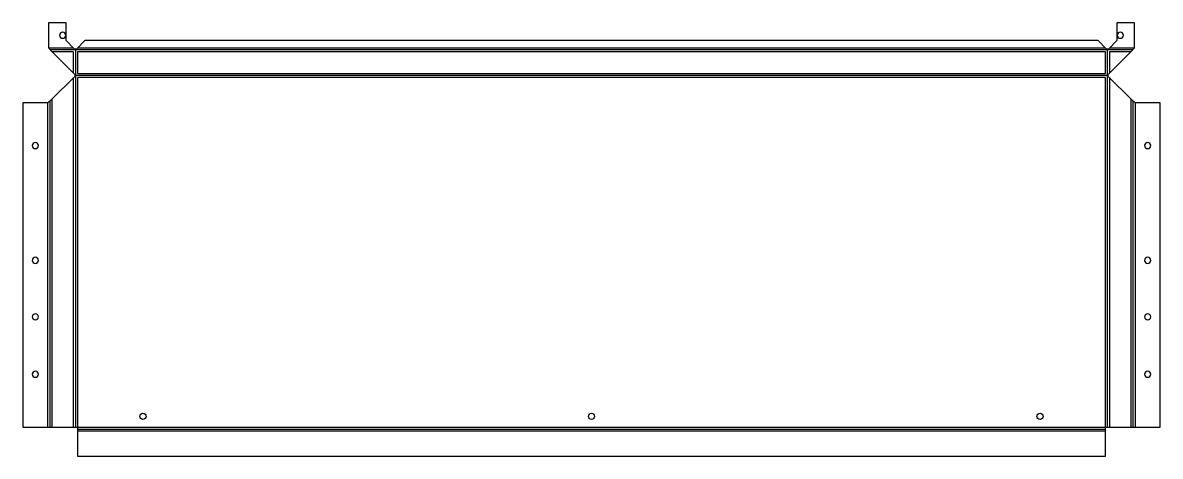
# Model space of a CAD drawing. Header units: millimetres. Extents: x -31 to 604, y 0 to 242.
import ezdxf

# ---------------------------------------------------------------- set-up
doc = ezdxf.new("R2010")
doc.units = ezdxf.units.MM

msp = doc.modelspace()

# ---------------------------------------------------------------- linework, layer by layer
at = {"layer": 'BEND'}
for p, q in [((-1.13, 226.65), (-15.19, 226.65)), ((-1.13, 227), (-1.13, 212.39)), ((574.13, 226.65), (-1.13, 226.65)), ((574.13, 212.39), (574.13, 227)), ((588.19, 226.65), (574.13, 226.65)), ((574.47, 212.39), (-1.47, 212.39)), ((-1.13, 212.39), (-1.13, 16.26)), ((574.13, 16.26), (574.13, 212.39)), ((-15.39, 198.19), (-15.39, 16.26)), ((588.39, 16.26), (588.39, 198.19)), ((0, 15.13), (573, 15.13))]:
    msp.add_line(p, q, dxfattribs=at)
at = {"layer": 'BEND_EXTENT'}
for p, q in [((-16.19, 227.79), (-2.33, 227.79)), ((-2.26, 225.52), (-14.19, 225.52)), ((-2.26, 213.59), (-2.26, 225.52)), ((0.07, 227.79), (572.93, 227.79)), ((587.19, 225.52), (575.26, 225.52)), ((575.26, 225.52), (575.26, 213.59)), ((575.33, 227.79), (589.19, 227.79)), ((-2.26, 16.26), (-2.26, 211.19)), ((575.26, 211.19), (575.26, 16.26)), ((-16.52, 16.26), (-16.52, 197.19)), ((-14.26, 199.19), (-14.26, 16.26)), ((587.26, 16.26), (587.26, 199.19)), ((589.52, 197.19), (589.52, 16.26)), ((573, 14), (0, 14))]:
    msp.add_line(p, q, dxfattribs=at)
for points in [[(573, 225.52), (0, 225.52), (0, 213.52), (573, 213.52)], [(573, 16.26), (573, 211.26), (0, 211.26), (0, 16.26)]]:
    msp.add_lwpolyline(points, close=True, dxfattribs=at)
at = {"layer": 'INTERIOR_PROFILES', "extrusion": (0, 0, -1)}
for centre in [(8.26, 234.79), (-581.26, 234.79), (23.52, 173.26), (-596.52, 173.26), (23.52, 109.26), (-596.52, 109.26), (23.52, 77.76), (-596.52, 77.76), (23.52, 45.76), (-596.52, 45.76)]:
    msp.add_circle(centre, 1.7, dxfattribs=at)
at = {"layer": 'INTERIOR_PROFILES'}
for centre in [(36.5, 22.26), (286.5, 22.26), (536.5, 22.26)]:
    msp.add_circle(centre, 1.7, dxfattribs=at)
at = {"layer": 'OUTER_PROFILES'}
msp.add_lwpolyline([(0, 16.26), (0, 0), (573, 0), (573, 16.26), (603.52, 16.26), (603.52, 197.19), (589.52, 197.19), (587.26, 199.19), (574.77, 211.69, -0.414214), (574.77, 213.1), (587.19, 225.52), (589.19, 227.79), (589.19, 241.79), (579.33, 241.79), (579.33, 231.79), (574.84, 227.29, -0.414214), (573.42, 227.29), (568.93, 231.79), (4.07, 231.79), (-0.42, 227.29, -0.414214), (-1.84, 227.29), (-6.33, 231.79), (-6.33, 241.79), (-16.19, 241.79), (-16.19, 227.79), (-14.19, 225.52), (-1.77, 213.1, -0.414214), (-1.77, 211.69), (-14.26, 199.19), (-16.52, 197.19), (-30.52, 197.19), (-30.52, 16.26)], format="xyb", close=True, dxfattribs=at)

doc.saveas('drawing.dxf')
